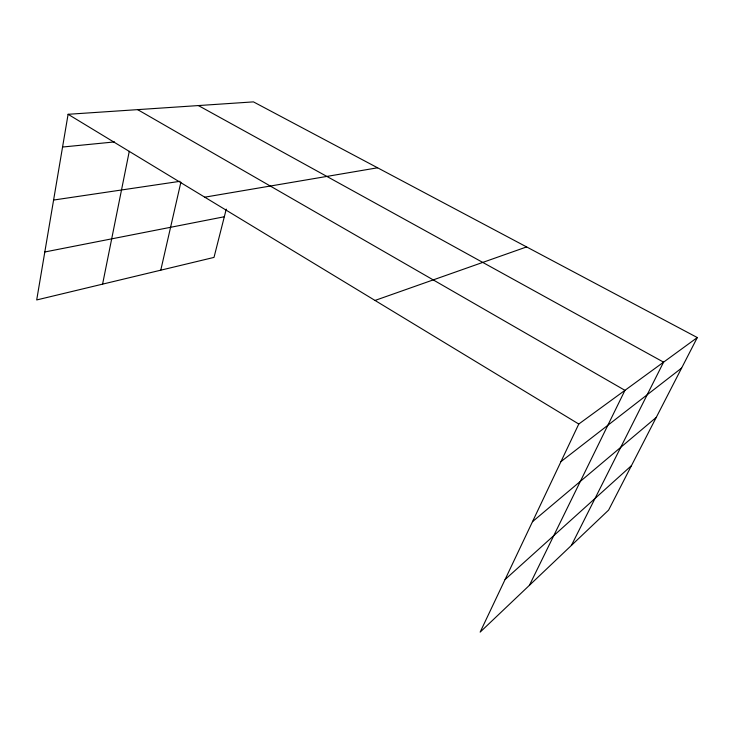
<?xml version="1.0" encoding="UTF-8"?>
<svg xmlns="http://www.w3.org/2000/svg" width="734" height="734" viewBox="0 0 734 734"><rect width="100%" height="100%" fill="white"/><g stroke="black" fill="none" stroke-linecap="round" stroke-linejoin="round"><path stroke-width="1.1" d="M697.3 337.557L578.777 424.032L480.146 632.121L608.605 510.093L697.3 337.557L253.45 101.879L68.097 114.293L36.7 299.949L214.007 257.405L226.255 209.117M102.586 284.141L129.276 151.305M160.774 270.176L180.876 182.252M529.407 585.337L624.955 390.341L137.653 109.632M571.382 545.454L663.582 362.156L198.4 105.568M505.084 579.521L631.469 465.622M532.499 521.672L656.26 417.398M560.959 461.622L681.62 368.064M375.01 300.445L526.617 246.927M44.811 251.982L224.32 216.75M204.758 197.18L377.588 167.792M53.591 200.052L179.995 181.316M62.564 147.029L114.55 141.919M68.097 114.293L578.777 424.032"/></g></svg>
